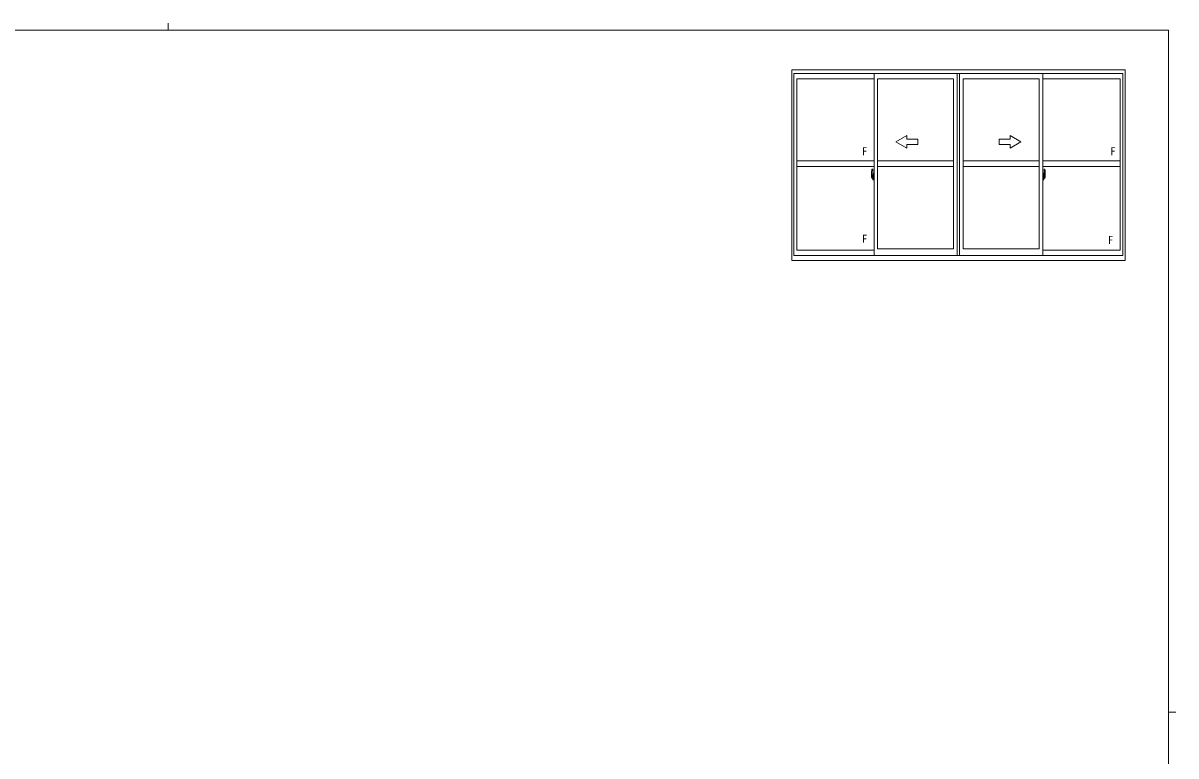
# Model space of a CAD drawing. Units: millimetres, scale not verified. Extents: x -594 to 539, y -420 to 386.
# Drawn here: x -120 to 514, y -17 to 386 of the extents above; entities that cross this region are included whole.
import ezdxf
from ezdxf.enums import TextEntityAlignment as Align

# ---------------------------------------------------------------- set-up
doc = ezdxf.new("R2010")
doc.units = ezdxf.units.MM
doc.header["$LTSCALE"] = 2
doc.linetypes.add('CHAIN2', pattern=[12, 9, -1, 1, -1])
doc.layers.add('0-1_YKK_ZWAK', color=7, linetype='Continuous', lineweight=9)
doc.layers.add('0-6_YKK_A1', color=4, linetype='Continuous', lineweight=9)
doc.styles.add('ＭＳ ゴシック', font='')
doc.styles.get('ＭＳ ゴシック').set_extended_font_data('MS Gothic')

msp = doc.modelspace()

# ---------------------------------------------------------------- linework, layer by layer
at = {"layer": '0-1_YKK_ZWAK'}
for p, q in [((510, 382), (-590, 382)), ((-39.98, 386), (-39.98, 382)), ((510, 382), (510, -368)), ((510, 7), (514, 7))]:
    msp.add_line(p, q, dxfattribs=at)
at = {"layer": '0-6_YKK_A1'}
for p, q in [((302.803, 360.229), (302.803, 255.479)), ((486.054, 360.229), (302.803, 360.229)), ((304.053, 358.229), (304.053, 258.229)), ((484.804, 358.229), (304.053, 358.229)), ((305.603, 355.379), (305.603, 261.179)), ((348.053, 355.379), (305.603, 355.379)), ((348.053, 258.229), (348.053, 358.229)), ((391.803, 355.379), (350.053, 355.379)), ((350.053, 261.929), (350.053, 355.379)), ((391.803, 261.929), (391.803, 355.379)), ((393.803, 258.229), (393.803, 358.229)), ((395.053, 258.229), (395.053, 358.229)), ((395.053, 258.229), (395.053, 358.229)), ((397.053, 355.379), (438.804, 355.379)), ((397.053, 261.929), (397.053, 355.379)), ((438.804, 261.929), (438.804, 355.379)), ((440.804, 258.229), (440.804, 358.229)), ((440.804, 355.379), (483.253, 355.379)), ((483.253, 355.379), (483.253, 261.179)), ((484.804, 358.229), (484.804, 258.229)), ((486.054, 360.229), (486.054, 255.479)), ((360.053, 320.654), (366.053, 324.118)), ((366.053, 322.154), (366.053, 324.118)), ((422.803, 322.154), (422.803, 324.118)), ((428.804, 320.654), (422.803, 324.118)), ((360.053, 320.654), (366.053, 317.189)), ((366.053, 322.154), (372.053, 322.154)), ((366.053, 317.189), (366.053, 319.154)), ((372.053, 319.154), (366.053, 319.154)), ((372.053, 322.154), (372.053, 319.154)), ((416.803, 322.154), (416.803, 319.154)), ((422.803, 322.154), (416.803, 322.154)), ((416.803, 319.154), (422.803, 319.154)), ((428.804, 320.654), (422.803, 317.189)), ((422.803, 317.189), (422.803, 319.154)), ((348.053, 310.154), (305.603, 310.154)), ((348.053, 307.154), (305.603, 307.154)), ((346.894, 305.566), (347.328, 305.581)), ((347.353, 305.557), (347.353, 302.297)), ((391.803, 310.154), (350.053, 310.154)), ((391.803, 307.154), (350.053, 307.154)), ((397.053, 310.154), (438.804, 310.154)), ((397.053, 307.154), (438.804, 307.154)), ((440.804, 310.154), (483.253, 310.154)), ((440.804, 307.154), (483.253, 307.154)), ((441.503, 305.557), (441.503, 302.297)), ((441.963, 305.566), (441.529, 305.581)), ((346.653, 303.312), (346.653, 301.095)), ((346.702, 301.045), (346.908, 301.038)), ((346.854, 301.39), (346.853, 302.45)), ((347.241, 302.45), (346.853, 302.45)), ((346.854, 301.351), (346.853, 301.387)), ((346.878, 301.398), (346.878, 302.377)), ((346.878, 302.377), (347.241, 302.377)), ((347.123, 301.21), (346.908, 301.21)), ((346.908, 301.21), (346.908, 301.038)), ((346.943, 301.141), (346.908, 301.141)), ((346.943, 301.182), (347.178, 301.182)), ((346.943, 301.093), (346.943, 301.182)), ((346.943, 300.947), (346.943, 300.963)), ((346.943, 300.947), (347.232, 300.947)), ((347.032, 300.675), (347.021, 300.691)), ((347.053, 300.644), (347.032, 300.675)), ((347.053, 300.694), (347.053, 300.644)), ((347.241, 300.644), (347.053, 300.644)), ((347.078, 300.719), (347.241, 300.719)), ((347.163, 301.217), (347.123, 301.217)), ((347.123, 301.217), (347.123, 301.182)), ((347.338, 302), (347.163, 302)), ((347.163, 302), (347.163, 301.182)), ((347.178, 301.669), (347.163, 301.669)), ((347.178, 301.555), (347.178, 301.753)), ((347.178, 301.481), (347.178, 301.555)), ((347.178, 301.555), (347.178, 301.555)), ((347.178, 301.435), (347.178, 301.481)), ((347.178, 301.481), (347.278, 301.481)), ((347.178, 301.187), (347.178, 301.241)), ((347.178, 301.241), (347.278, 301.241)), ((347.178, 301.182), (347.178, 301.187)), ((347.178, 301.187), (347.278, 301.187)), ((347.178, 301.182), (347.278, 301.182)), ((347.179, 300.962), (347.178, 300.963)), ((347.202, 300.952), (347.179, 300.962)), ((347.214, 300.949), (347.202, 300.952)), ((347.224, 300.947), (347.214, 300.949)), ((347.242, 300.948), (347.224, 300.947)), ((347.257, 300.952), (347.242, 300.948)), ((347.268, 300.96), (347.257, 300.952)), ((347.278, 301.141), (347.266, 301.141)), ((347.272, 300.966), (347.268, 300.96)), ((347.275, 300.972), (347.272, 300.966)), ((347.278, 302.34), (347.278, 302)), ((347.278, 302.172), (347.278, 302.222)), ((347.278, 302), (347.278, 301.778)), ((347.278, 302), (347.278, 301.778)), ((347.353, 301.882), (347.278, 301.882)), ((347.278, 301.778), (347.448, 301.778)), ((347.278, 301.58), (347.448, 301.58)), ((347.278, 301.481), (347.278, 301.555)), ((347.448, 301.555), (347.278, 301.555)), ((347.278, 301.555), (347.278, 300.757)), ((347.278, 301.435), (347.278, 301.481)), ((347.278, 301.241), (347.278, 301.435)), ((347.278, 301.411), (347.278, 301.141)), ((347.278, 301.187), (347.278, 301.241)), ((347.278, 301.182), (347.278, 301.187)), ((347.278, 301.039), (347.278, 300.988)), ((347.353, 302.297), (347.338, 302.297)), ((347.338, 302.297), (347.338, 302)), ((347.353, 302.337), (347.353, 301.778)), ((347.353, 301.778), (347.353, 302.131)), ((347.353, 301.84), (347.353, 302.075)), ((347.353, 301.555), (347.353, 300.757)), ((347.353, 301.034), (347.353, 301.555)), ((347.378, 302.156), (347.478, 302.157)), ((347.478, 301.007), (347.378, 301.009)), ((347.448, 301.778), (347.448, 301.58)), ((347.448, 301.58), (347.448, 301.555)), ((347.478, 303.262), (347.478, 302.357)), ((347.603, 302.357), (347.478, 302.357)), ((347.478, 301.99), (347.478, 302.303)), ((347.483, 301.963), (347.478, 301.99)), ((347.478, 301.175), (347.479, 301.183)), ((347.478, 300.862), (347.478, 301.175)), ((347.603, 300.807), (347.478, 300.807)), ((347.478, 299.902), (347.478, 300.807)), ((347.479, 301.183), (347.486, 301.212)), ((347.496, 301.936), (347.483, 301.963)), ((347.486, 301.212), (347.493, 301.225)), ((347.493, 301.225), (347.502, 301.237)), ((347.508, 301.924), (347.496, 301.936)), ((347.502, 301.237), (347.511, 301.243)), ((347.503, 302.332), (347.503, 302.357)), ((347.628, 302.332), (347.503, 302.332)), ((347.628, 302.332), (347.503, 302.328)), ((347.628, 300.832), (347.503, 300.837)), ((347.628, 300.832), (347.503, 300.832)), ((347.503, 300.832), (347.503, 300.807)), ((347.518, 301.918), (347.508, 301.924)), ((347.511, 301.243), (347.521, 301.247)), ((347.526, 301.917), (347.518, 301.918)), ((347.521, 301.247), (347.527, 301.248)), ((347.527, 301.917), (347.526, 301.917)), ((347.527, 301.917), (347.527, 301.248)), ((347.603, 303.312), (347.528, 303.312)), ((347.603, 299.852), (347.528, 299.852)), ((347.538, 301.916), (347.538, 300.899)), ((348.023, 301.956), (347.563, 301.94)), ((347.563, 300.875), (348.023, 300.858)), ((347.603, 303.312), (347.603, 302.357)), ((347.603, 303.288), (347.628, 303.288)), ((347.603, 300.982), (347.603, 300.925)), ((347.603, 299.852), (347.603, 300.807)), ((347.603, 299.877), (347.628, 299.877)), ((347.628, 303.318), (348.053, 303.332)), ((347.628, 303.318), (347.628, 302.332)), ((347.628, 303.288), (347.628, 302.332)), ((347.978, 301.007), (347.628, 301.007)), ((347.628, 300.9), (347.978, 300.9)), ((347.628, 299.877), (347.628, 300.832)), ((347.628, 300.832), (347.628, 299.847)), ((347.628, 299.847), (348.053, 299.832)), ((347.708, 302.072), (347.708, 302.002)), ((347.894, 302.097), (347.733, 302.097)), ((347.733, 301.977), (347.894, 301.977)), ((347.918, 302.072), (347.918, 302.002)), ((348.003, 300.982), (348.003, 300.925)), ((348.038, 301.942), (348.038, 301.936)), ((348.038, 301.942), (348.038, 300.873)), ((348.053, 301.72), (348.038, 301.72)), ((348.053, 301.395), (348.038, 301.395)), ((348.053, 303.332), (348.053, 299.832)), ((440.804, 303.332), (440.804, 299.832)), ((441.228, 303.318), (440.804, 303.332)), ((440.804, 301.72), (440.818, 301.72)), ((440.804, 301.395), (440.818, 301.395)), ((441.228, 299.847), (440.804, 299.832)), ((440.818, 301.942), (440.818, 301.936)), ((440.818, 301.942), (440.818, 300.873)), ((440.833, 301.956), (441.294, 301.94)), ((441.294, 300.875), (440.833, 300.858)), ((440.853, 300.982), (440.853, 300.925)), ((440.878, 301.007), (441.228, 301.007)), ((441.228, 300.9), (440.878, 300.9)), ((440.938, 302.072), (440.938, 302.002)), ((440.963, 302.097), (441.123, 302.097)), ((441.123, 301.977), (440.963, 301.977)), ((441.149, 302.072), (441.149, 302.002)), ((441.228, 303.318), (441.228, 302.332)), ((441.253, 303.288), (441.228, 303.288)), ((441.228, 303.288), (441.228, 302.332)), ((441.228, 302.332), (441.353, 302.332)), ((441.228, 302.332), (441.354, 302.328)), ((441.228, 300.832), (441.354, 300.837)), ((441.228, 300.832), (441.353, 300.832)), ((441.228, 299.877), (441.228, 300.832)), ((441.228, 300.832), (441.228, 299.847)), ((441.253, 299.877), (441.228, 299.877)), ((441.253, 303.312), (441.328, 303.312)), ((441.253, 303.312), (441.253, 302.357)), ((441.253, 302.357), (441.378, 302.357)), ((441.253, 300.982), (441.253, 300.925)), ((441.253, 300.807), (441.378, 300.807)), ((441.253, 299.852), (441.253, 300.807)), ((441.253, 299.852), (441.328, 299.852)), ((441.318, 301.916), (441.318, 300.899)), ((441.33, 301.917), (441.331, 301.917)), ((441.33, 301.917), (441.33, 301.248)), ((441.336, 301.247), (441.33, 301.248)), ((441.331, 301.917), (441.339, 301.918)), ((441.346, 301.243), (441.336, 301.247)), ((441.339, 301.918), (441.349, 301.924)), ((441.354, 301.237), (441.346, 301.243)), ((441.349, 301.924), (441.361, 301.936)), ((441.353, 302.332), (441.353, 302.357)), ((441.353, 300.832), (441.353, 300.807)), ((441.364, 301.225), (441.354, 301.237)), ((441.361, 301.936), (441.374, 301.963)), ((441.371, 301.212), (441.364, 301.225)), ((441.378, 301.183), (441.371, 301.212)), ((441.374, 301.963), (441.378, 301.99)), ((441.378, 303.262), (441.378, 302.357)), ((441.378, 301.99), (441.378, 302.303)), ((441.479, 302.156), (441.378, 302.157)), ((441.378, 301.175), (441.378, 301.183)), ((441.378, 300.862), (441.378, 301.175)), ((441.378, 301.007), (441.479, 301.009)), ((441.378, 299.902), (441.378, 300.807)), ((441.409, 301.778), (441.409, 301.58)), ((441.578, 301.778), (441.409, 301.778)), ((441.409, 301.58), (441.409, 301.555)), ((441.578, 301.58), (441.409, 301.58)), ((441.409, 301.555), (441.578, 301.555)), ((441.503, 302.337), (441.503, 301.778)), ((441.503, 302.297), (441.518, 302.297)), ((441.503, 301.778), (441.503, 302.131)), ((441.503, 301.84), (441.503, 302.075)), ((441.503, 301.882), (441.578, 301.882)), ((441.503, 301.555), (441.503, 300.757)), ((441.503, 301.034), (441.503, 301.555)), ((441.518, 302.297), (441.518, 302)), ((441.518, 302), (441.693, 302)), ((441.578, 302.34), (441.578, 302)), ((441.578, 302.172), (441.578, 302.222)), ((441.578, 302), (441.578, 301.778)), ((441.578, 302), (441.578, 301.778)), ((441.578, 301.481), (441.578, 301.555)), ((441.578, 301.555), (441.578, 300.757)), ((441.578, 301.435), (441.578, 301.481)), ((441.678, 301.481), (441.578, 301.481)), ((441.578, 301.241), (441.578, 301.435)), ((441.578, 301.411), (441.578, 301.141)), ((441.578, 301.187), (441.578, 301.241)), ((441.678, 301.241), (441.578, 301.241)), ((441.578, 301.182), (441.578, 301.187)), ((441.678, 301.187), (441.578, 301.187)), ((441.678, 301.182), (441.578, 301.182)), ((441.578, 301.141), (441.591, 301.141)), ((441.578, 301.039), (441.578, 300.988)), ((441.582, 300.972), (441.585, 300.966)), ((441.585, 300.966), (441.589, 300.96)), ((441.589, 300.96), (441.6, 300.952)), ((441.6, 300.952), (441.615, 300.948)), ((441.615, 300.948), (441.633, 300.947)), ((441.616, 302.45), (442.004, 302.45)), ((441.978, 302.377), (441.616, 302.377)), ((441.779, 300.719), (441.616, 300.719)), ((441.616, 300.644), (441.803, 300.644)), ((441.913, 300.947), (441.625, 300.947)), ((441.633, 300.947), (441.643, 300.949)), ((441.643, 300.949), (441.655, 300.952)), ((441.655, 300.952), (441.678, 300.962)), ((441.678, 301.555), (441.678, 301.753)), ((441.678, 301.669), (441.693, 301.669)), ((441.678, 301.481), (441.678, 301.555)), ((441.678, 301.555), (441.678, 301.555)), ((441.678, 301.435), (441.678, 301.481)), ((441.678, 301.187), (441.678, 301.241)), ((441.678, 301.182), (441.678, 301.187)), ((441.913, 301.182), (441.678, 301.182)), ((441.678, 300.962), (441.678, 300.963)), ((441.693, 302), (441.693, 301.182)), ((441.693, 301.217), (441.733, 301.217)), ((441.733, 301.217), (441.733, 301.182)), ((441.733, 301.21), (441.948, 301.21)), ((441.803, 300.694), (441.803, 300.644)), ((441.803, 300.644), (441.825, 300.675)), ((441.825, 300.675), (441.836, 300.691)), ((441.913, 301.093), (441.913, 301.182)), ((441.913, 301.141), (441.948, 301.141)), ((441.913, 300.947), (441.913, 300.963)), ((441.948, 301.21), (441.948, 301.038)), ((442.155, 301.045), (441.948, 301.038)), ((441.978, 301.398), (441.978, 302.377)), ((442.003, 301.351), (442.004, 301.387)), ((442.004, 301.39), (442.004, 302.45)), ((442.203, 303.312), (442.203, 301.095)), ((305.603, 261.179), (348.053, 261.179)), ((350.053, 261.929), (391.803, 261.929)), ((440.804, 261.179), (483.253, 261.179)), ((302.803, 255.479), (486.054, 255.479)), ((304.053, 258.229), (484.804, 258.229))]:
    msp.add_line(p, q, dxfattribs=at)
at = {"layer": '0-6_YKK_A1', "linetype": 'CHAIN2'}
for p, q in [((348.218, 301.407), (346.464, 301.407)), ((440.639, 301.407), (442.393, 301.407))]:
    msp.add_line(p, q, dxfattribs=at)
at = {"layer": '0-6_YKK_A1'}
for points in [[(438.804, 261.929), (397.053, 261.929), (397.053, 355.379)], [(346.855, 301.34), (346.853, 301.387), (346.854, 301.39)], [(346.943, 300.963), (346.943, 301.093), (347.178, 301.093)], [(347.278, 301.778), (347.208, 301.771), (347.178, 301.753)], [(347.278, 301.58), (347.208, 301.573), (347.178, 301.555)], [(347.178, 301.555), (347.278, 301.555), (347.278, 301.555)], [(347.178, 301.241), (347.178, 301.435), (347.278, 301.435)], [(347.275, 300.972), (347.278, 300.98), (347.278, 300.988)], [(347.278, 301.182), (347.278, 301.052), (347.278, 301.039)], [(347.54, 301.924), (347.539, 301.92), (347.538, 301.916)], [(347.538, 300.899), (347.539, 300.895), (347.54, 300.89)], [(348.038, 301.942), (348.036, 301.95), (348.031, 301.955), (348.023, 301.956)], [(348.023, 300.858), (348.031, 300.86), (348.036, 300.865), (348.038, 300.873)], [(440.818, 301.942), (440.821, 301.95), (440.826, 301.955), (440.834, 301.956)], [(440.834, 300.858), (440.826, 300.86), (440.821, 300.865), (440.818, 300.873)], [(441.317, 301.924), (441.318, 301.92), (441.318, 301.916)], [(441.318, 300.899), (441.318, 300.895), (441.317, 300.89)], [(441.578, 301.778), (441.649, 301.771), (441.678, 301.753)], [(441.578, 301.58), (441.649, 301.573), (441.678, 301.555)], [(441.678, 301.555), (441.578, 301.555), (441.578, 301.555)], [(441.678, 301.241), (441.678, 301.435), (441.578, 301.435)], [(441.578, 301.182), (441.578, 301.052), (441.578, 301.039)], [(441.582, 300.972), (441.579, 300.98), (441.578, 300.988)], [(441.913, 300.963), (441.913, 301.093), (441.678, 301.093)], [(442.002, 301.34), (442.004, 301.387), (442.004, 301.39)]]:
    msp.add_lwpolyline(points, dxfattribs=at)
for centre, radius, start, end in [((359.903, 303.271), 13.25, 170.20653, 179.82143), ((346.896, 305.516), 0.05, 91.99998, 170.20653), ((347.328, 305.557), 0.025, 0, 91.99998), ((441.528, 305.557), 0.025, 88, 180), ((441.961, 305.516), 0.05, 9.79346, 88), ((428.953, 303.271), 13.25, 0.17856, 9.79346), ((346.703, 301.095), 0.05, 180, 268), ((346.878, 302.402), 0.025, 180, 270), ((348.33, 301.388), 1.476, 179.91893, 190.81317), ((348.161, 301.329), 1.307, 179.53619, 192.85144), ((348.35, 301.357), 1.472, 178.42075, 189.33089), ((347.802, 301.251), 0.933, 188.62914, 193.15749), ((348.161, 301.329), 1.307, 192.85144, 209.23122), ((347.802, 301.251), 0.933, 193.15749, 216.6329), ((347.764, 301.271), 0.88, 189.98209, 192.05296), ((347.764, 301.271), 0.88, 192.05296, 218.82617), ((347.078, 300.694), 0.025, 90, 180), ((347.184, 301.188), 0.095, 266.91231, 356.74059), ((347.241, 302.337), 0.113, 0, 90), ((347.241, 302.34), 0.0375, 0, 90), ((347.241, 300.757), 0.113, 270, 0), ((347.241, 300.757), 0.0375, 270, 0), ((347.378, 302.131), 0.025, 91, 180), ((347.378, 301.034), 0.025, 180, 269.00002), ((347.528, 303.262), 0.05, 90, 180), ((347.503, 302.303), 0.025, 91.99998, 180), ((347.503, 300.862), 0.025, 180, 268), ((347.528, 299.902), 0.05, 180, 270), ((347.564, 301.915), 0.0254, 88.99205, 157.90245), ((347.564, 300.9), 0.0256, 202.43822, 270.66725), ((347.628, 300.982), 0.025, 90, 180), ((347.628, 300.925), 0.025, 180, 270), ((347.733, 302.072), 0.025, 90, 180), ((347.733, 302.002), 0.025, 180, 270), ((347.894, 302.072), 0.025, 0, 90), ((347.894, 302.002), 0.025, 270, 0), ((347.978, 300.982), 0.025, 0, 90), ((347.978, 300.925), 0.025, 270, 0), ((440.878, 300.982), 0.025, 90, 180), ((440.878, 300.925), 0.025, 180, 270), ((440.963, 302.072), 0.025, 90, 180), ((440.963, 302.002), 0.025, 180, 270), ((441.123, 302.072), 0.025, 0, 90), ((441.123, 302.002), 0.025, 270, 0), ((441.228, 300.982), 0.025, 0, 90), ((441.228, 300.925), 0.025, 270, 0), ((441.293, 301.915), 0.0254, 22.09753, 91.00793), ((441.293, 300.9), 0.0256, 269.33273, 337.56177), ((441.328, 303.262), 0.05, 0, 90), ((441.328, 299.902), 0.05, 270, 0), ((441.353, 302.303), 0.025, 0, 88), ((441.353, 300.862), 0.025, 271.99998, 0), ((441.478, 302.131), 0.025, 0, 88.99998), ((441.478, 301.034), 0.025, 270.99997, 0), ((441.616, 302.337), 0.113, 90, 180), ((441.616, 300.757), 0.113, 180, 270), ((441.616, 302.34), 0.0375, 90, 180), ((441.673, 301.188), 0.095, 183.2594, 273.08768), ((441.616, 300.757), 0.0375, 180, 270), ((441.093, 301.271), 0.88, 321.17381, 347.94702), ((441.779, 300.694), 0.025, 0, 90), ((441.055, 301.251), 0.933, 323.36708, 346.8425), ((440.696, 301.329), 1.307, 330.76877, 347.14854), ((441.093, 301.271), 0.88, 347.94702, 350.0179), ((440.507, 301.357), 1.472, 350.6691, 1.57924), ((441.055, 301.251), 0.933, 346.8425, 351.37085), ((440.696, 301.329), 1.307, 347.14854, 0.46379), ((440.527, 301.388), 1.476, 349.18681, 0.08105), ((441.978, 302.402), 0.025, 270, 0), ((442.154, 301.095), 0.05, 272, 0)]:
    msp.add_arc(centre, radius, start, end, dxfattribs=at)

# ---------------------------------------------------------------- texts
at = {"layer": '0-6_YKK_A1', "color": 7, "style": 'ＭＳ ゴシック'}
for p in [(341.334, 312.018), (477.855, 311.995), (341.334, 263.857), (476.534, 263.207)]:
    msp.add_text('F', height=4.399, dxfattribs=at).set_placement(p, align=Align.BOTTOM_LEFT)

doc.saveas('drawing.dxf')
